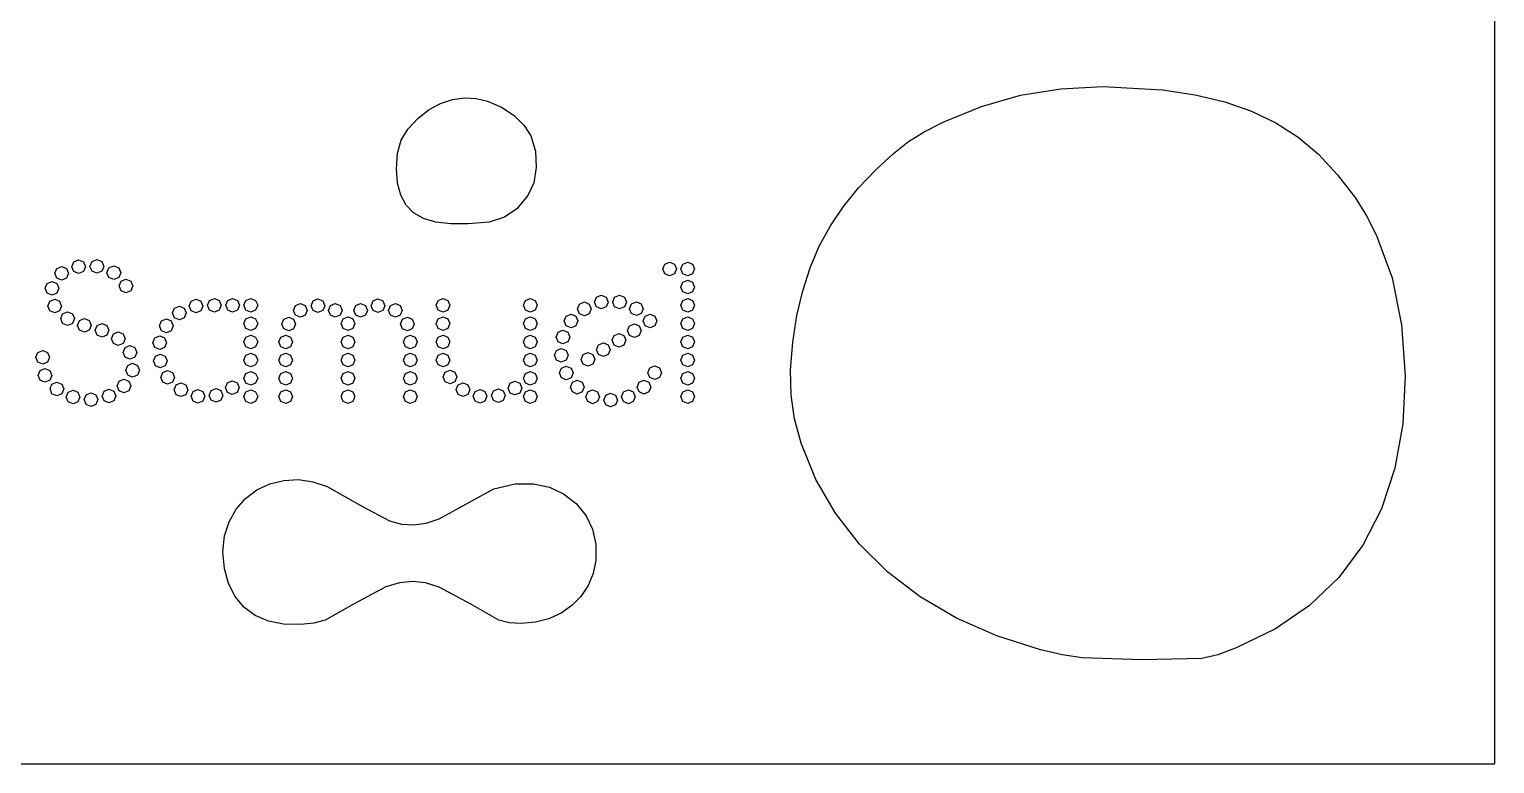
# Model space of a CAD drawing. Extents: x 0 to 84, y 0 to 59.2.
# Drawn here: x 29.6 to 84, y 0 to 27.3 of the extents above; entities that cross this region are included whole.
import ezdxf

# ---------------------------------------------------------------- set-up
doc = ezdxf.new("R2010")
doc.units = 0
doc.layers.get('0').update_dxf_attribs({"linetype": 'CONTINUOUS'})

msp = doc.modelspace()

# ---------------------------------------------------------------- linework, layer by layer
at = {"color": 7}
for points in [[(-0.000003, 59.2), (-0.000003, 29.600181), (-0.000003, -0.00008), (41.99996, -0.00008), (83.999923, -0.00008), (83.999923, 29.600181), (83.999923, 59.2), (41.99996, 59.2), (-0.000003, 59.2), (-0.000003, 59.2)], [(69.460185, 25.132251), (71.680039, 25.004368), (72.889499, 24.82083), (73.984756, 24.559855), (74.977627, 24.214944), (75.879931, 23.779597), (76.703485, 23.247316), (77.460106, 22.6116), (78.161613, 21.865951), (78.819821, 21.003868), (79.24437, 20.326275), (79.614794, 19.602433), (80.191934, 18.023606), (80.548574, 16.282586), (80.682046, 14.394576), (80.593427, 12.611415), (80.298586, 10.965731), (79.801293, 9.46323), (79.105323, 8.109615), (78.214445, 6.910588), (77.132434, 5.871854), (75.863061, 4.999115), (74.410099, 4.298076), (73.725412, 4.040249), (73.1326, 3.907905), (70.9101, 3.852253), (68.691148, 3.924855), (67.957056, 4.036541), (67.144197, 4.230607), (65.526499, 4.748389), (64.038552, 5.405245), (62.688074, 6.19452), (61.482783, 7.109558), (60.430398, 8.143707), (59.538638, 9.29031), (58.815221, 10.542714), (58.267867, 11.894263), (58.022897, 12.798556), (57.893467, 13.674958), (57.874287, 14.596976), (57.960068, 15.638117), (58.114222, 16.628495), (58.327092, 17.547417), (58.602295, 18.403287), (58.943444, 19.204505), (59.354156, 19.959474), (59.838046, 20.676593), (60.398729, 21.364266), (61.03982, 22.030893), (61.691501, 22.640389), (62.252648, 23.085171), (62.837419, 23.448857), (63.559974, 23.815066), (64.965548, 24.391598), (66.405981, 24.800813), (67.898463, 25.046451), (69.460185, 25.132251), (69.460185, 25.132251)], [(45.788351, 24.705389), (46.208937, 24.68189), (46.634137, 24.585445), (47.155416, 24.360093), (47.622882, 24.049828), (47.998472, 23.686343), (48.244127, 23.301333), (48.40775, 22.732652), (48.440122, 22.12728), (48.346494, 21.554852), (48.132119, 21.085006), (47.715632, 20.589543), (47.267661, 20.273988), (46.69894, 20.100352), (45.920203, 20.030642), (45.271292, 20.028526), (44.718986, 20.094828), (44.260178, 20.232085), (43.89176, 20.442832), (43.610623, 20.729607), (43.413659, 21.094946), (43.29776, 21.541385), (43.259818, 22.071461), (43.299874, 22.653957), (43.433147, 23.132598), (43.679295, 23.550416), (44.057976, 23.950445), (44.465603, 24.269604), (44.892147, 24.502051), (45.334199, 24.647431), (45.788351, 24.705389), (45.788351, 24.705389)], [(31.459399, 18.696702), (31.641961, 18.622177), (31.716485, 18.439173), (31.641961, 18.263227), (31.459399, 18.188702), (31.28301, 18.263227), (31.208485, 18.439173), (31.28301, 18.622177), (31.459399, 18.696702), (31.459399, 18.696702)], [(32.136732, 18.710373), (32.319294, 18.635848), (32.393819, 18.452844), (32.319294, 18.276895), (32.136732, 18.202373), (31.960343, 18.276895), (31.885819, 18.452844), (31.960343, 18.635848), (32.136732, 18.710373), (32.136732, 18.710373)], [(53.390714, 18.615562), (53.566662, 18.541039), (53.641185, 18.36465), (53.566662, 18.182087), (53.390714, 18.107562), (53.20771, 18.182087), (53.133185, 18.36465), (53.20771, 18.541039), (53.390714, 18.615562), (53.390714, 18.615562)], [(54.068047, 18.615562), (54.243996, 18.541039), (54.318518, 18.36465), (54.243996, 18.182087), (54.068047, 18.107562), (53.885043, 18.182087), (53.810518, 18.36465), (53.885043, 18.541039), (54.068047, 18.615562), (54.068047, 18.615562)], [(30.836304, 18.452844), (31.018868, 18.378319), (31.093393, 18.202373), (31.018868, 18.019368), (30.836304, 17.944844), (30.659917, 18.019368), (30.585393, 18.202373), (30.659917, 18.378319), (30.836304, 18.452844), (30.836304, 18.452844)], [(32.76644, 18.473128), (32.949444, 18.398605), (33.023969, 18.215601), (32.949444, 18.039652), (32.76644, 17.965128), (32.590494, 18.039652), (32.515969, 18.215601), (32.590494, 18.398605), (32.76644, 18.473128), (32.76644, 18.473128)], [(33.220202, 17.985414), (33.403206, 17.910889), (33.477728, 17.727885), (33.403206, 17.551938), (33.220202, 17.477414), (33.044253, 17.551938), (32.969728, 17.727885), (33.044253, 17.910889), (33.220202, 17.985414), (33.220202, 17.985414)], [(30.483969, 17.897218), (30.659917, 17.823136), (30.73444, 17.646747), (30.659917, 17.463743), (30.483969, 17.389218), (30.300965, 17.463743), (30.22644, 17.646747), (30.300965, 17.823136), (30.483969, 17.897218), (30.483969, 17.897218)], [(54.068047, 17.938228), (54.243996, 17.863706), (54.318518, 17.687317), (54.243996, 17.504753), (54.068047, 17.430228), (53.885043, 17.504753), (53.810518, 17.687317), (53.885043, 17.863706), (54.068047, 17.938228), (54.068047, 17.938228)], [(30.578777, 17.240611), (30.754726, 17.166087), (30.829251, 16.983082), (30.754726, 16.807136), (30.578777, 16.732611), (30.395773, 16.807136), (30.321251, 16.983082), (30.395773, 17.166087), (30.578777, 17.240611), (30.578777, 17.240611)], [(35.200607, 16.976469), (35.376996, 16.901945), (35.451521, 16.725556), (35.376996, 16.542552), (35.200607, 16.468469), (35.018045, 16.542552), (34.943521, 16.725556), (35.018045, 16.901945), (35.200607, 16.976469), (35.200607, 16.976469)], [(35.823702, 17.240611), (36.000091, 17.166087), (36.074615, 16.983082), (36.000091, 16.80008), (35.823702, 16.732611), (35.64114, 16.80008), (35.566615, 16.983082), (35.64114, 17.166087), (35.823702, 17.240611), (35.823702, 17.240611)], [(36.501035, 17.260895), (36.677424, 17.186373), (36.751949, 17.009984), (36.677424, 16.82742), (36.501035, 16.752895), (36.318474, 16.82742), (36.243949, 17.009984), (36.318474, 17.186373), (36.501035, 17.260895), (36.501035, 17.260895)], [(37.178369, 17.260895), (37.354758, 17.186373), (37.429282, 17.009984), (37.354758, 16.82742), (37.178369, 16.752895), (36.995807, 16.82742), (36.921282, 17.009984), (36.995807, 17.186373), (37.178369, 17.260895), (37.178369, 17.260895)], [(37.855702, 17.260895), (38.032091, 17.186373), (38.106616, 17.009984), (38.032091, 16.82742), (37.855702, 16.752895), (37.67314, 16.82742), (37.598616, 17.009984), (37.67314, 17.186373), (37.855702, 17.260895), (37.855702, 17.260895)], [(39.697642, 17.071278), (39.874031, 16.996753), (39.948556, 16.813749), (39.874031, 16.637803), (39.697642, 16.563278), (39.514638, 16.637803), (39.440556, 16.813749), (39.514638, 16.996753), (39.697642, 17.071278), (39.697642, 17.071278)], [(40.341021, 17.247227), (40.524025, 17.172702), (40.59855, 16.989698), (40.524025, 16.813749), (40.341021, 16.739227), (40.165073, 16.813749), (40.09055, 16.989698), (40.165073, 17.172702), (40.341021, 17.247227), (40.341021, 17.247227)], [(40.98484, 17.071278), (41.167404, 16.996753), (41.241929, 16.813749), (41.167404, 16.637803), (40.98484, 16.563278), (40.808451, 16.637803), (40.733929, 16.813749), (40.808451, 16.996753), (40.98484, 17.071278), (40.98484, 17.071278)], [(41.926318, 17.071278), (42.102264, 16.996753), (42.176789, 16.813749), (42.102264, 16.637803), (41.926318, 16.563278), (41.743314, 16.637803), (41.668789, 16.813749), (41.743314, 16.996753), (41.926318, 17.071278), (41.926318, 17.071278)], [(42.569696, 17.247227), (42.752698, 17.172702), (42.827223, 16.989698), (42.752698, 16.813749), (42.569696, 16.739227), (42.393305, 16.813749), (42.319223, 16.989698), (42.393305, 17.172702), (42.569696, 17.247227), (42.569696, 17.247227)], [(43.219688, 17.071278), (43.396077, 16.996753), (43.470602, 16.813749), (43.396077, 16.637803), (43.219688, 16.563278), (43.037126, 16.637803), (42.962602, 16.813749), (43.037126, 16.996753), (43.219688, 17.071278), (43.219688, 17.071278)], [(44.983137, 17.260895), (45.159083, 17.186373), (45.233608, 17.009984), (45.159083, 16.82742), (44.983137, 16.752895), (44.800133, 16.82742), (44.725608, 17.009984), (44.800133, 17.186373), (44.983137, 17.260895), (44.983137, 17.260895)], [(48.220754, 17.260895), (48.403759, 17.186373), (48.478283, 17.009984), (48.403759, 16.82742), (48.220754, 16.752895), (48.044808, 16.82742), (47.970283, 17.009984), (48.044808, 17.186373), (48.220754, 17.260895), (48.220754, 17.260895)], [(50.232471, 17.132132), (50.408417, 17.057607), (50.482942, 16.881218), (50.408417, 16.698657), (50.232471, 16.624132), (50.049467, 16.698657), (49.974942, 16.881218), (50.049467, 17.057607), (50.232471, 17.132132), (50.232471, 17.132132)], [(50.855563, 17.382605), (51.038127, 17.30808), (51.112652, 17.125076), (51.038127, 16.949128), (50.855563, 16.874605), (50.679174, 16.949128), (50.604652, 17.125076), (50.679174, 17.30808), (50.855563, 17.382605), (50.855563, 17.382605)], [(51.532897, 17.382605), (51.715461, 17.30808), (51.789985, 17.125076), (51.715461, 16.949128), (51.532897, 16.874605), (51.349895, 16.949128), (51.281985, 17.125076), (51.349895, 17.30808), (51.532897, 17.382605), (51.532897, 17.382605)], [(52.162607, 17.138747), (52.338996, 17.064222), (52.413078, 16.881218), (52.338996, 16.705272), (52.162607, 16.630747), (51.979603, 16.705272), (51.905078, 16.881218), (51.979603, 17.064222), (52.162607, 17.138747), (52.162607, 17.138747)], [(54.068047, 17.260895), (54.243996, 17.186373), (54.318518, 17.009984), (54.243996, 16.82742), (54.068047, 16.752895), (53.885043, 16.82742), (53.810518, 17.009984), (53.885043, 17.186373), (54.068047, 17.260895), (54.068047, 17.260895)], [(31.052823, 16.766126), (31.235827, 16.691601), (31.310349, 16.515652), (31.235827, 16.33265), (31.052823, 16.258126), (30.869819, 16.33265), (30.802349, 16.515652), (30.869819, 16.691601), (31.052823, 16.766126), (31.052823, 16.766126)], [(31.675918, 16.515652), (31.858919, 16.441128), (31.933444, 16.258126), (31.858919, 16.082177), (31.675918, 16.007652), (31.499969, 16.082177), (31.425444, 16.258126), (31.499969, 16.441128), (31.675918, 16.515652), (31.675918, 16.515652)], [(32.332965, 16.339706), (32.508913, 16.265181), (32.583438, 16.082177), (32.508913, 15.906228), (32.332965, 15.831706), (32.149961, 15.906228), (32.075438, 16.082177), (32.149961, 16.265181), (32.332965, 16.339706), (32.332965, 16.339706)], [(34.726562, 16.501984), (34.902951, 16.427459), (34.977035, 16.244895), (34.902951, 16.061893), (34.726562, 15.993984), (34.54356, 16.061893), (34.469035, 16.244895), (34.54356, 16.427459), (34.726562, 16.501984), (34.726562, 16.501984)], [(37.855702, 16.583562), (38.032091, 16.509039), (38.106616, 16.33265), (38.032091, 16.150087), (37.855702, 16.075562), (37.67314, 16.150087), (37.598616, 16.33265), (37.67314, 16.509039), (37.855702, 16.583562), (37.855702, 16.583562)], [(39.257552, 16.569893), (39.4335, 16.495368), (39.508025, 16.312364), (39.4335, 16.136416), (39.257552, 16.061893), (39.07455, 16.136416), (39.000025, 16.312364), (39.07455, 16.495368), (39.257552, 16.569893), (39.257552, 16.569893)], [(41.458885, 16.583562), (41.634834, 16.509039), (41.709359, 16.33265), (41.634834, 16.150087), (41.458885, 16.075562), (41.275883, 16.150087), (41.201359, 16.33265), (41.275883, 16.509039), (41.458885, 16.583562), (41.458885, 16.583562)], [(43.660219, 16.569893), (43.836168, 16.495368), (43.910692, 16.312364), (43.836168, 16.136416), (43.660219, 16.061893), (43.477217, 16.136416), (43.402692, 16.312364), (43.477217, 16.495368), (43.660219, 16.569893), (43.660219, 16.569893)], [(44.983137, 16.583562), (45.159083, 16.509039), (45.233608, 16.33265), (45.159083, 16.150087), (44.983137, 16.075562), (44.800133, 16.150087), (44.725608, 16.33265), (44.800133, 16.509039), (44.983137, 16.583562), (44.983137, 16.583562)], [(48.220754, 16.583562), (48.403759, 16.509039), (48.478283, 16.33265), (48.403759, 16.150087), (48.220754, 16.075562), (48.044808, 16.150087), (47.970283, 16.33265), (48.044808, 16.509039), (48.220754, 16.583562), (48.220754, 16.583562)], [(49.731084, 16.678373), (49.914088, 16.603848), (49.988613, 16.427459), (49.914088, 16.244895), (49.731084, 16.170373), (49.555137, 16.244895), (49.480613, 16.427459), (49.555137, 16.603848), (49.731084, 16.678373), (49.731084, 16.678373)], [(52.088082, 16.326035), (52.264471, 16.25151), (52.338996, 16.075562), (52.264471, 15.89256), (52.088082, 15.818035), (51.905078, 15.89256), (51.830996, 16.075562), (51.905078, 16.25151), (52.088082, 16.326035), (52.088082, 16.326035)], [(52.663992, 16.684986), (52.83994, 16.610461), (52.914463, 16.427459), (52.83994, 16.25151), (52.663992, 16.176986), (52.480987, 16.25151), (52.406463, 16.427459), (52.480987, 16.610461), (52.663992, 16.684986), (52.663992, 16.684986)], [(54.068047, 16.583562), (54.243996, 16.509039), (54.318518, 16.33265), (54.243996, 16.150087), (54.068047, 16.075562), (53.885043, 16.150087), (53.810518, 16.33265), (53.885043, 16.509039), (54.068047, 16.583562), (54.068047, 16.583562)], [(32.92916, 16.027938), (33.111722, 15.953414), (33.186247, 15.77041), (33.111722, 15.594461), (32.92916, 15.519938), (32.752772, 15.594461), (32.678247, 15.77041), (32.752772, 15.953414), (32.92916, 16.027938), (32.92916, 16.027938)], [(34.476091, 15.872274), (34.652039, 15.797749), (34.726562, 15.621803), (34.652039, 15.438798), (34.476091, 15.364274), (34.293086, 15.438798), (34.218562, 15.621803), (34.293086, 15.797749), (34.476091, 15.872274), (34.476091, 15.872274)], [(37.855702, 15.906228), (38.032091, 15.831706), (38.106616, 15.655317), (38.032091, 15.472753), (37.855702, 15.398228), (37.67314, 15.472753), (37.598616, 15.655317), (37.67314, 15.831706), (37.855702, 15.906228), (37.855702, 15.906228)], [(39.149072, 15.906228), (39.325021, 15.831706), (39.399546, 15.655317), (39.325021, 15.472753), (39.149072, 15.398228), (38.96607, 15.472753), (38.891546, 15.655317), (38.96607, 15.831706), (39.149072, 15.906228), (39.149072, 15.906228)], [(41.458885, 15.906228), (41.634834, 15.831706), (41.709359, 15.655317), (41.634834, 15.472753), (41.458885, 15.398228), (41.275883, 15.472753), (41.201359, 15.655317), (41.275883, 15.831706), (41.458885, 15.906228), (41.458885, 15.906228)], [(43.761643, 15.906228), (43.944647, 15.831706), (44.019172, 15.655317), (43.944647, 15.472753), (43.761643, 15.398228), (43.585696, 15.472753), (43.511172, 15.655317), (43.585696, 15.831706), (43.761643, 15.906228), (43.761643, 15.906228)], [(44.983137, 15.906228), (45.159083, 15.831706), (45.233608, 15.655317), (45.159083, 15.472753), (44.983137, 15.398228), (44.800133, 15.472753), (44.725608, 15.655317), (44.800133, 15.831706), (44.983137, 15.906228), (44.983137, 15.906228)], [(48.220754, 15.906228), (48.403759, 15.831706), (48.478283, 15.655317), (48.403759, 15.472753), (48.220754, 15.398228), (48.044808, 15.472753), (47.970283, 15.655317), (48.044808, 15.831706), (48.220754, 15.906228), (48.220754, 15.906228)], [(49.432987, 16.082177), (49.608936, 16.007652), (49.68346, 15.82465), (49.608936, 15.648702), (49.432987, 15.574177), (49.249985, 15.648702), (49.17546, 15.82465), (49.249985, 16.007652), (49.432987, 16.082177), (49.432987, 16.082177)], [(51.512613, 15.967082), (51.688561, 15.89256), (51.763084, 15.716611), (51.688561, 15.533607), (51.512613, 15.459082), (51.329609, 15.533607), (51.255084, 15.716611), (51.329609, 15.89256), (51.512613, 15.967082), (51.512613, 15.967082)], [(54.068047, 15.906228), (54.243996, 15.831706), (54.318518, 15.655317), (54.243996, 15.472753), (54.068047, 15.398228), (53.885043, 15.472753), (53.810518, 15.655317), (53.885043, 15.831706), (54.068047, 15.906228), (54.068047, 15.906228)], [(30.138247, 15.330319), (30.314635, 15.255794), (30.38916, 15.079848), (30.314635, 14.896844), (30.138247, 14.822319), (29.955683, 14.896844), (29.88116, 15.079848), (29.955683, 15.255794), (30.138247, 15.330319), (30.138247, 15.330319)], [(33.362636, 15.513323), (33.545638, 15.438798), (33.619722, 15.26241), (33.545638, 15.079848), (33.362636, 15.005323), (33.186247, 15.079848), (33.111722, 15.26241), (33.186247, 15.438798), (33.362636, 15.513323), (33.362636, 15.513323)], [(37.855702, 15.228895), (38.032091, 15.154373), (38.106616, 14.977984), (38.032091, 14.79542), (37.855702, 14.720895), (37.67314, 14.79542), (37.598616, 14.977984), (37.67314, 15.154373), (37.855702, 15.228895), (37.855702, 15.228895)], [(39.149072, 15.228895), (39.325021, 15.154373), (39.399546, 14.977984), (39.325021, 14.79542), (39.149072, 14.720895), (38.96607, 14.79542), (38.891546, 14.977984), (38.96607, 15.154373), (39.149072, 15.228895), (39.149072, 15.228895)], [(41.458885, 15.228895), (41.634834, 15.154373), (41.709359, 14.977984), (41.634834, 14.79542), (41.458885, 14.720895), (41.275883, 14.79542), (41.201359, 14.977984), (41.275883, 15.154373), (41.458885, 15.228895), (41.458885, 15.228895)], [(43.761643, 15.228895), (43.944647, 15.154373), (44.019172, 14.977984), (43.944647, 14.79542), (43.761643, 14.720895), (43.585696, 14.79542), (43.511172, 14.977984), (43.585696, 15.154373), (43.761643, 15.228895), (43.761643, 15.228895)], [(44.983137, 15.228895), (45.159083, 15.154373), (45.233608, 14.977984), (45.159083, 14.79542), (44.983137, 14.720895), (44.800133, 14.79542), (44.725608, 14.977984), (44.800133, 15.154373), (44.983137, 15.228895), (44.983137, 15.228895)], [(48.220754, 15.228895), (48.403759, 15.154373), (48.478283, 14.977984), (48.403759, 14.79542), (48.220754, 14.720895), (48.044808, 14.79542), (47.970283, 14.977984), (48.044808, 15.154373), (48.220754, 15.228895), (48.220754, 15.228895)], [(49.372133, 15.411459), (49.548082, 15.336934), (49.622607, 15.154373), (49.548082, 14.977984), (49.372133, 14.903459), (49.189129, 14.977984), (49.114606, 15.154373), (49.189129, 15.336934), (49.372133, 15.411459), (49.372133, 15.411459)], [(50.360794, 15.255794), (50.537183, 15.181272), (50.611707, 14.998268), (50.537183, 14.822319), (50.360794, 14.747794), (50.17823, 14.822319), (50.103707, 14.998268), (50.17823, 15.181272), (50.360794, 15.255794), (50.360794, 15.255794)], [(50.936703, 15.614747), (51.112652, 15.540222), (51.187174, 15.357218), (51.112652, 15.181272), (50.936703, 15.106747), (50.753699, 15.181272), (50.679174, 15.357218), (50.753699, 15.540222), (50.936703, 15.614747), (50.936703, 15.614747)], [(54.068047, 15.228895), (54.243996, 15.154373), (54.318518, 14.977984), (54.243996, 14.79542), (54.068047, 14.720895), (53.885043, 14.79542), (53.810518, 14.977984), (53.885043, 15.154373), (54.068047, 15.228895), (54.068047, 15.228895)], [(33.46406, 14.856274), (33.647062, 14.781749), (33.721586, 14.598747), (33.647062, 14.422798), (33.46406, 14.348274), (33.288111, 14.422798), (33.213586, 14.598747), (33.288111, 14.781749), (33.46406, 14.856274), (33.46406, 14.856274)], [(34.489761, 15.201556), (34.672323, 15.127031), (34.746848, 14.944469), (34.672323, 14.76808), (34.489761, 14.693556), (34.313373, 14.76808), (34.238848, 14.944469), (34.313373, 15.127031), (34.489761, 15.201556), (34.489761, 15.201556)], [(49.555137, 14.75441), (49.737699, 14.679885), (49.812224, 14.503938), (49.737699, 14.320934), (49.555137, 14.24641), (49.378748, 14.320934), (49.304224, 14.503938), (49.378748, 14.679885), (49.555137, 14.75441), (49.555137, 14.75441)], [(52.83994, 14.761465), (53.016329, 14.68694), (53.090411, 14.503938), (53.016329, 14.32799), (52.83994, 14.253465), (52.656936, 14.32799), (52.582411, 14.503938), (52.656936, 14.68694), (52.83994, 14.761465), (52.83994, 14.761465)], [(30.212771, 14.666657), (30.395773, 14.592132), (30.470298, 14.409128), (30.395773, 14.233181), (30.212771, 14.158657), (30.036823, 14.233181), (29.962298, 14.409128), (30.036823, 14.592132), (30.212771, 14.666657), (30.212771, 14.666657)], [(30.653302, 14.158657), (30.836304, 14.084132), (30.910389, 13.907743), (30.836304, 13.725181), (30.653302, 13.650657), (30.470298, 13.725181), (30.402388, 13.907743), (30.470298, 14.084132), (30.653302, 14.158657), (30.653302, 14.158657)], [(33.145677, 14.267136), (33.328681, 14.192611), (33.403206, 14.016222), (33.328681, 13.833218), (33.145677, 13.759136), (32.969728, 13.833218), (32.895206, 14.016222), (32.969728, 14.192611), (33.145677, 14.267136), (33.145677, 14.267136)], [(34.767132, 14.585076), (34.950136, 14.510552), (35.024661, 14.32799), (34.950136, 14.151601), (34.767132, 14.077076), (34.591183, 14.151601), (34.516661, 14.32799), (34.591183, 14.510552), (34.767132, 14.585076), (34.767132, 14.585076)], [(37.16514, 14.20584), (37.347702, 14.131317), (37.422227, 13.955368), (37.347702, 13.772364), (37.16514, 13.69784), (36.988749, 13.772364), (36.914227, 13.955368), (36.988749, 14.131317), (37.16514, 14.20584), (37.16514, 14.20584)], [(37.855702, 14.551562), (38.032091, 14.477039), (38.106616, 14.30065), (38.032091, 14.118087), (37.855702, 14.043562), (37.67314, 14.118087), (37.598616, 14.30065), (37.67314, 14.477039), (37.855702, 14.551562), (37.855702, 14.551562)], [(39.149072, 14.551562), (39.325021, 14.477039), (39.399546, 14.30065), (39.325021, 14.118087), (39.149072, 14.043562), (38.96607, 14.118087), (38.891546, 14.30065), (38.96607, 14.477039), (39.149072, 14.551562), (39.149072, 14.551562)], [(41.458885, 14.551562), (41.634834, 14.477039), (41.709359, 14.30065), (41.634834, 14.118087), (41.458885, 14.043562), (41.275883, 14.118087), (41.201359, 14.30065), (41.275883, 14.477039), (41.458885, 14.551562), (41.458885, 14.551562)], [(43.761643, 14.551562), (43.944647, 14.477039), (44.019172, 14.30065), (43.944647, 14.118087), (43.761643, 14.043562), (43.585696, 14.118087), (43.511172, 14.30065), (43.585696, 14.477039), (43.761643, 14.551562), (43.761643, 14.551562)], [(45.247279, 14.605803), (45.423227, 14.531278), (45.49775, 14.354889), (45.423227, 14.171885), (45.247279, 14.097803), (45.064275, 14.171885), (44.98975, 14.354889), (45.064275, 14.531278), (45.247279, 14.605803), (45.247279, 14.605803)], [(47.6519, 14.192611), (47.827849, 14.118087), (47.902374, 13.935082), (47.827849, 13.75208), (47.6519, 13.684611), (47.468896, 13.75208), (47.394374, 13.935082), (47.468896, 14.118087), (47.6519, 14.192611), (47.6519, 14.192611)], [(48.220754, 14.551562), (48.403759, 14.477039), (48.478283, 14.30065), (48.403759, 14.118087), (48.220754, 14.043562), (48.044808, 14.118087), (47.970283, 14.30065), (48.044808, 14.477039), (48.220754, 14.551562), (48.220754, 14.551562)], [(49.961273, 14.226126), (50.144275, 14.151601), (50.2188, 13.969039), (50.144275, 13.79265), (49.961273, 13.718126), (49.785325, 13.79265), (49.7108, 13.969039), (49.785325, 14.151601), (49.961273, 14.226126), (49.961273, 14.226126)], [(52.433804, 14.226126), (52.616366, 14.151601), (52.690891, 13.969039), (52.616366, 13.79265), (52.433804, 13.718126), (52.257415, 13.79265), (52.182891, 13.969039), (52.257415, 14.151601), (52.433804, 14.226126), (52.433804, 14.226126)], [(54.068047, 14.551562), (54.243996, 14.477039), (54.318518, 14.30065), (54.243996, 14.118087), (54.068047, 14.043562), (53.885043, 14.118087), (53.810518, 14.30065), (53.885043, 14.477039), (54.068047, 14.551562), (54.068047, 14.551562)], [(31.256111, 13.86056), (31.439115, 13.786035), (31.513637, 13.603031), (31.439115, 13.427082), (31.256111, 13.35256), (31.079722, 13.427082), (31.005637, 13.603031), (31.079722, 13.786035), (31.256111, 13.86056), (31.256111, 13.86056)], [(31.926389, 13.759136), (32.102778, 13.684611), (32.177302, 13.508222), (32.102778, 13.325218), (31.926389, 13.251136), (31.743827, 13.325218), (31.669302, 13.508222), (31.743827, 13.684611), (31.926389, 13.759136), (31.926389, 13.759136)], [(32.583438, 13.901128), (32.76644, 13.826605), (32.840965, 13.643601), (32.76644, 13.467652), (32.583438, 13.393128), (32.40749, 13.467652), (32.332965, 13.643601), (32.40749, 13.826605), (32.583438, 13.901128), (32.583438, 13.901128)], [(35.254848, 14.131317), (35.43785, 14.056792), (35.512375, 13.874228), (35.43785, 13.691227), (35.254848, 13.623317), (35.078899, 13.691227), (35.004374, 13.874228), (35.078899, 14.056792), (35.254848, 14.131317), (35.254848, 14.131317)], [(35.884996, 13.887459), (36.06756, 13.812934), (36.142082, 13.636986), (36.06756, 13.453984), (35.884996, 13.379459), (35.708607, 13.453984), (35.634082, 13.636986), (35.708607, 13.812934), (35.884996, 13.887459), (35.884996, 13.887459)], [(36.562329, 13.921414), (36.738278, 13.846889), (36.812803, 13.663885), (36.738278, 13.487938), (36.562329, 13.413414), (36.379327, 13.487938), (36.304803, 13.663885), (36.379327, 13.846889), (36.562329, 13.921414), (36.562329, 13.921414)], [(37.855702, 13.874228), (38.032091, 13.799706), (38.106616, 13.623317), (38.032091, 13.440753), (37.855702, 13.366228), (37.67314, 13.440753), (37.598616, 13.623317), (37.67314, 13.799706), (37.855702, 13.874228), (37.855702, 13.874228)], [(39.149072, 13.874228), (39.325021, 13.799706), (39.399546, 13.623317), (39.325021, 13.440753), (39.149072, 13.366228), (38.96607, 13.440753), (38.891546, 13.623317), (38.96607, 13.799706), (39.149072, 13.874228), (39.149072, 13.874228)], [(41.458885, 13.874228), (41.634834, 13.799706), (41.709359, 13.623317), (41.634834, 13.440753), (41.458885, 13.366228), (41.275883, 13.440753), (41.201359, 13.623317), (41.275883, 13.799706), (41.458885, 13.874228), (41.458885, 13.874228)], [(43.761643, 13.874228), (43.944647, 13.799706), (44.019172, 13.623317), (43.944647, 13.440753), (43.761643, 13.366228), (43.585696, 13.440753), (43.511172, 13.623317), (43.585696, 13.799706), (43.761643, 13.874228), (43.761643, 13.874228)], [(45.72838, 14.131317), (45.904328, 14.056792), (45.978851, 13.880844), (45.904328, 13.69784), (45.72838, 13.623317), (45.545376, 13.69784), (45.470851, 13.880844), (45.545376, 14.056792), (45.72838, 14.131317), (45.72838, 14.131317)], [(46.358088, 13.887459), (46.534036, 13.812934), (46.608561, 13.636986), (46.534036, 13.453984), (46.358088, 13.379459), (46.175083, 13.453984), (46.100561, 13.636986), (46.175083, 13.812934), (46.358088, 13.887459), (46.358088, 13.887459)], [(47.035421, 13.914798), (47.21137, 13.840274), (47.285894, 13.657272), (47.21137, 13.481323), (47.035421, 13.406798), (46.852417, 13.481323), (46.777894, 13.657272), (46.852417, 13.840274), (47.035421, 13.914798), (47.035421, 13.914798)], [(48.220754, 13.874228), (48.403759, 13.799706), (48.478283, 13.623317), (48.403759, 13.440753), (48.220754, 13.366228), (48.044808, 13.440753), (47.970283, 13.623317), (48.044808, 13.799706), (48.220754, 13.874228), (48.220754, 13.874228)], [(50.530127, 13.867173), (50.713129, 13.79265), (50.787654, 13.610087), (50.713129, 13.433698), (50.530127, 13.359173), (50.354179, 13.433698), (50.279654, 13.610087), (50.354179, 13.79265), (50.530127, 13.867173), (50.530127, 13.867173)], [(51.200845, 13.745465), (51.383849, 13.67094), (51.458374, 13.487938), (51.383849, 13.31199), (51.200845, 13.237465), (51.024897, 13.31199), (50.950374, 13.487938), (51.024897, 13.67094), (51.200845, 13.745465), (51.200845, 13.745465)], [(51.864508, 13.867173), (52.040897, 13.79265), (52.115421, 13.616702), (52.040897, 13.433698), (51.864508, 13.359173), (51.681946, 13.433698), (51.607421, 13.616702), (51.681946, 13.79265), (51.864508, 13.867173), (51.864508, 13.867173)], [(54.068047, 13.874228), (54.243996, 13.799706), (54.318518, 13.623317), (54.243996, 13.440753), (54.068047, 13.366228), (53.885043, 13.440753), (53.810518, 13.623317), (53.885043, 13.799706), (54.068047, 13.874228), (54.068047, 13.874228)], [(39.625764, 10.540039), (40.152059, 10.464103), (40.684097, 10.285597), (41.99996, 9.542117), (42.993106, 9.010573), (43.448018, 8.886646), (43.897027, 8.857914), (44.356537, 8.92485), (44.842949, 9.087927), (45.962096, 9.704395), (46.871982, 10.204593), (47.65587, 10.380405), (48.335077, 10.380414), (48.931581, 10.258789), (49.45721, 10.01552), (49.92379, 9.650597), (50.291516, 9.195663), (50.534563, 8.697603), (50.654235, 8.148858), (50.651835, 7.541868), (50.552826, 7.053349), (50.366375, 6.606345), (50.100847, 6.208135), (49.76461, 5.866002), (49.366029, 5.587224), (48.91347, 5.379083), (48.4153, 5.248859), (47.879884, 5.203833), (47.437386, 5.2321), (47.059241, 5.328752), (46.018098, 5.919971), (44.840139, 6.551234), (44.333113, 6.709518), (43.849879, 6.763108), (43.3673, 6.712162), (42.862244, 6.556832), (41.692161, 5.933642), (40.607152, 5.325439), (40.188022, 5.211409), (39.690147, 5.163263), (39.064372, 5.175749), (38.503382, 5.291026), (38.012926, 5.504188), (37.598752, 5.810323), (37.266609, 6.204524), (37.022247, 6.68188), (36.871414, 7.237483), (36.819858, 7.866424), (36.878801, 8.451113), (37.047002, 8.980713), (37.311515, 9.446985), (37.659399, 9.841689), (38.07771, 10.156587), (38.553503, 10.383437), (39.073835, 10.514001), (39.625764, 10.540039), (39.625764, 10.540039)]]:
    msp.add_lwpolyline(points, dxfattribs=at)

doc.saveas('drawing.dxf')
